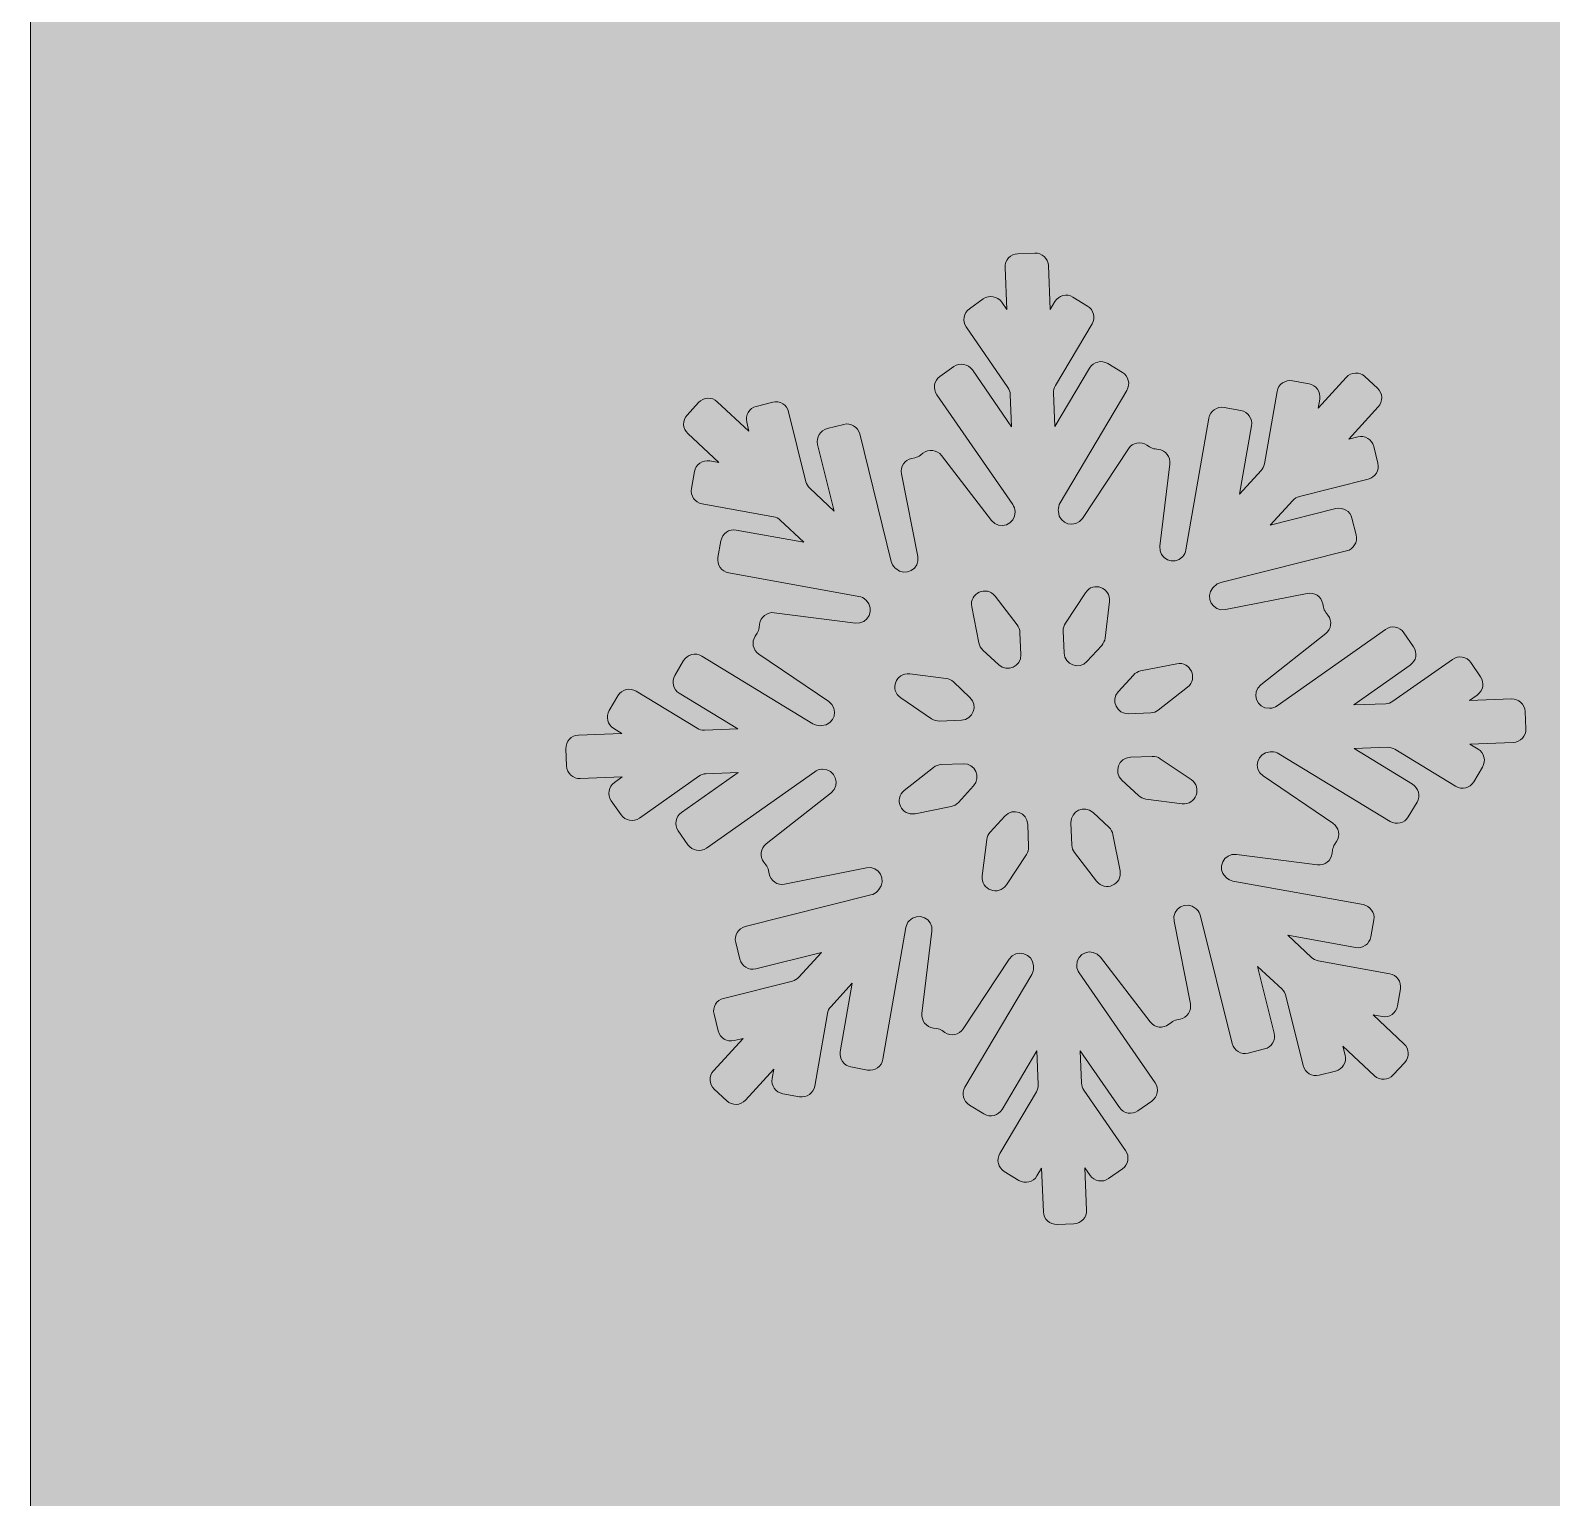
# Model space of a CAD drawing. Header units: millimetres. Extents: x 40 to 178, y -117 to -19.
# Drawn here: x 114.34 to 132.7, y -54.45 to -36.74 of the extents above; entities that cross this region are included whole.
import ezdxf

# ---------------------------------------------------------------- set-up
doc = ezdxf.new("R2010")
doc.units = ezdxf.units.MM
doc.header["$MEASUREMENT"] = 0
doc.layers.add('engraving', color=7, linetype='Continuous')
doc.layers.add('Layer 1', color=7, linetype='Continuous')

msp = doc.modelspace()

# ---------------------------------------------------------------- hatches: boundary and pattern name
at = {"layer": 'Layer 1'}
h = msp.add_hatch(color=2, dxfattribs=at)
h.dxf.hatch_style = 2
edge = h.paths.add_edge_path()
edge.add_spline(control_points=[(176.295, -54.742), (174.611, -49.888), (172.008, -45.798), (168.485, -42.469), (164.962, -39.142), (160.655, -36.597), (155.566, -34.835), (152.745, -33.859), (149.792, -33.154), (146.708, -32.719), (145.947, -31.249), (144.465, -30.207), (142.735, -30.075), (144.24, -28.96), (145.22, -27.176), (145.22, -25.16), (145.22, -21.779), (142.479, -19.039), (139.099, -19.039), (135.719, -19.039), (132.978, -21.779), (132.978, -25.16), (132.978, -27.176), (133.958, -28.96), (135.463, -30.075), (133.947, -30.191), (132.623, -31.005), (131.805, -32.192), (131.805, -32.192), (114.341, -32.192), (114.341, -32.192), (114.341, -32.192), (114.341, -117.341), (114.341, -117.341), (114.341, -117.341), (139.006, -117.341), (139.006, -117.341), (139.006, -117.341), (139.006, -99.49), (139.006, -99.49), (143.625, -100.194), (148.088, -99.98), (152.395, -98.844), (156.7, -97.709), (160.595, -95.869), (164.08, -93.324), (167.563, -90.78), (170.481, -87.609), (172.83, -83.81), (175.179, -80.013), (176.706, -75.806), (177.411, -71.185), (178.351, -65.077), (177.978, -59.598), (176.295, -54.742)], knot_values=[0, 0, 0, 0, 1, 1, 1, 2, 2, 2, 3, 3, 3, 4, 4, 4, 5, 5, 5, 6, 6, 6, 7, 7, 7, 8, 8, 8, 9, 9, 9, 10, 10, 10, 11, 11, 11, 12, 12, 12, 13, 13, 13, 14, 14, 14, 15, 15, 15, 16, 16, 16, 17, 17, 17, 18, 18, 18, 18], degree=3, periodic=1)
edge = h.paths.add_edge_path()
edge.add_spline(control_points=[(135.292, -25.16), (135.292, -23.06), (137, -21.352), (139.099, -21.352), (141.198, -21.352), (142.906, -23.06), (142.906, -25.16), (142.906, -27.259), (141.198, -28.967), (139.099, -28.967), (137, -28.967), (135.292, -27.259), (135.292, -25.16)], knot_values=[0, 0, 0, 0, 1, 1, 1, 2, 2, 2, 3, 3, 3, 4, 4, 4, 4], degree=3, periodic=1)
edge = h.paths.add_edge_path()
edge.add_spline(control_points=[(150.398, -71.83), (148.831, -73.436), (146.913, -74.238), (144.644, -74.238), (144.644, -74.238), (139.006, -74.238), (139.006, -74.238), (139.006, -74.238), (139.006, -57.913), (139.006, -57.913), (139.006, -57.913), (144.644, -57.913), (144.644, -57.913), (146.913, -57.913), (148.831, -58.697), (150.398, -60.262), (151.963, -61.829), (152.746, -63.747), (152.746, -66.017), (152.746, -68.289), (151.963, -70.227), (150.398, -71.83)], knot_values=[0, 0, 0, 0, 1, 1, 1, 2, 2, 2, 3, 3, 3, 4, 4, 4, 5, 5, 5, 6, 6, 6, 7, 7, 7, 7], degree=3, periodic=1)

# ---------------------------------------------------------------- linework, layer by layer
at = {"layer": 'engraving', "lineweight": 0}
for points, knots in [([(132.381, -44.961), (132.377, -44.873), (132.303, -44.805), (132.215, -44.809), (132.215, -44.809), (131.709, -44.828), (131.709, -44.828), (131.709, -44.828), (131.803, -44.762), (131.803, -44.762), (131.874, -44.712), (131.892, -44.613), (131.842, -44.542), (131.842, -44.542), (131.724, -44.371), (131.724, -44.371), (131.674, -44.298), (131.574, -44.281), (131.502, -44.332), (131.502, -44.332), (130.785, -44.838), (130.785, -44.838), (130.759, -44.856), (130.73, -44.866), (130.699, -44.867), (130.699, -44.867), (130.312, -44.882), (130.312, -44.882), (130.312, -44.882), (130.994, -44.4), (130.994, -44.4), (131.066, -44.35), (131.083, -44.252), (131.033, -44.18), (131.033, -44.18), (130.916, -44.01), (130.916, -44.01), (130.865, -43.937), (130.765, -43.919), (130.693, -43.97), (130.693, -43.97), (129.387, -44.892), (129.387, -44.892), (129.362, -44.91), (129.333, -44.92), (129.302, -44.922), (129.302, -44.922), (129.294, -44.922), (129.294, -44.922), (129.14, -44.928), (129.069, -44.733), (129.19, -44.638), (129.19, -44.638), (129.973, -44.021), (129.973, -44.021), (130.041, -43.967), (130.054, -43.868), (130, -43.799), (130, -43.799), (129.975, -43.767), (129.975, -43.767), (129.96, -43.747), (129.95, -43.724), (129.945, -43.7), (129.945, -43.7), (129.937, -43.66), (129.937, -43.66), (129.92, -43.574), (129.837, -43.518), (129.75, -43.535), (129.75, -43.535), (128.762, -43.732), (128.762, -43.732), (128.611, -43.762), (128.509, -43.582), (128.613, -43.469), (128.613, -43.469), (128.629, -43.451), (128.629, -43.451), (128.65, -43.428), (128.678, -43.412), (128.708, -43.404), (128.708, -43.404), (130.225, -43.024), (130.225, -43.024), (130.31, -43.002), (130.361, -42.916), (130.34, -42.831), (130.34, -42.831), (130.29, -42.629), (130.29, -42.629), (130.269, -42.544), (130.183, -42.492), (130.097, -42.513), (130.097, -42.513), (129.303, -42.713), (129.303, -42.713), (129.303, -42.713), (129.577, -42.413), (129.577, -42.413), (129.598, -42.39), (129.625, -42.374), (129.656, -42.366), (129.656, -42.366), (130.487, -42.157), (130.487, -42.157), (130.572, -42.136), (130.623, -42.05), (130.602, -41.965), (130.602, -41.965), (130.552, -41.763), (130.552, -41.763), (130.531, -41.678), (130.445, -41.626), (130.359, -41.647), (130.359, -41.647), (130.251, -41.674), (130.251, -41.674), (130.251, -41.674), (130.607, -41.284), (130.607, -41.284), (130.666, -41.22), (130.662, -41.12), (130.598, -41.061), (130.598, -41.061), (130.447, -40.92), (130.447, -40.92), (130.383, -40.859), (130.281, -40.864), (130.221, -40.929), (130.221, -40.929), (129.881, -41.302), (129.881, -41.302), (129.881, -41.302), (129.901, -41.19), (129.901, -41.19), (129.916, -41.104), (129.858, -41.022), (129.772, -41.006), (129.772, -41.006), (129.571, -40.97), (129.571, -40.97), (129.484, -40.954), (129.401, -41.012), (129.386, -41.099), (129.386, -41.099), (129.234, -41.974), (129.234, -41.974), (129.228, -42.004), (129.215, -42.032), (129.194, -42.054), (129.194, -42.054), (128.934, -42.34), (128.934, -42.34), (128.934, -42.34), (129.078, -41.513), (129.078, -41.513), (129.093, -41.427), (129.035, -41.344), (128.949, -41.329), (128.949, -41.329), (128.748, -41.293), (128.748, -41.293), (128.661, -41.277), (128.578, -41.335), (128.563, -41.422), (128.563, -41.422), (128.286, -43.012), (128.286, -43.012), (128.281, -43.042), (128.267, -43.07), (128.247, -43.092), (128.247, -43.092), (128.247, -43.092), (128.247, -43.092), (128.142, -43.207), (127.953, -43.12), (127.972, -42.966), (127.972, -42.966), (128.092, -41.975), (128.092, -41.975), (128.103, -41.888), (128.041, -41.809), (127.954, -41.798), (127.954, -41.798), (127.916, -41.793), (127.916, -41.793), (127.891, -41.79), (127.868, -41.781), (127.847, -41.767), (127.847, -41.767), (127.815, -41.746), (127.815, -41.746), (127.742, -41.696), (127.642, -41.716), (127.593, -41.79), (127.593, -41.79), (127.038, -42.63), (127.038, -42.63), (126.953, -42.759), (126.753, -42.703), (126.747, -42.549), (126.747, -42.549), (126.746, -42.531), (126.746, -42.531), (126.745, -42.5), (126.753, -42.47), (126.768, -42.443), (126.768, -42.443), (127.573, -41.086), (127.573, -41.086), (127.618, -41.011), (127.594, -40.914), (127.519, -40.869), (127.519, -40.869), (127.344, -40.762), (127.344, -40.762), (127.268, -40.716), (127.17, -40.741), (127.124, -40.817), (127.124, -40.817), (126.705, -41.523), (126.705, -41.523), (126.705, -41.523), (126.689, -41.117), (126.689, -41.117), (126.688, -41.086), (126.695, -41.056), (126.711, -41.029), (126.711, -41.029), (127.153, -40.284), (127.153, -40.284), (127.197, -40.21), (127.173, -40.113), (127.099, -40.068), (127.099, -40.068), (126.923, -39.961), (126.923, -39.961), (126.848, -39.914), (126.749, -39.939), (126.704, -40.015), (126.704, -40.015), (126.648, -40.109), (126.648, -40.109), (126.648, -40.109), (126.627, -39.581), (126.627, -39.581), (126.623, -39.494), (126.549, -39.426), (126.462, -39.429), (126.462, -39.429), (126.258, -39.437), (126.258, -39.437), (126.17, -39.44), (126.101, -39.514), (126.105, -39.602), (126.105, -39.602), (126.126, -40.111), (126.126, -40.111), (126.126, -40.111), (126.064, -40.022), (126.064, -40.022), (126.013, -39.949), (125.913, -39.931), (125.841, -39.982), (125.841, -39.982), (125.673, -40.1), (125.673, -40.1), (125.602, -40.151), (125.585, -40.249), (125.634, -40.321), (125.634, -40.321), (126.139, -41.051), (126.139, -41.051), (126.156, -41.075), (126.166, -41.105), (126.167, -41.135), (126.167, -41.135), (126.183, -41.525), (126.183, -41.525), (126.183, -41.525), (125.709, -40.839), (125.709, -40.839), (125.658, -40.766), (125.558, -40.748), (125.486, -40.799), (125.486, -40.799), (125.318, -40.918), (125.318, -40.918), (125.247, -40.968), (125.23, -41.066), (125.279, -41.138), (125.279, -41.138), (126.196, -42.465), (126.196, -42.465), (126.213, -42.489), (126.223, -42.519), (126.224, -42.549), (126.224, -42.549), (126.224, -42.551), (126.224, -42.551), (126.231, -42.706), (126.034, -42.778), (125.939, -42.655), (125.939, -42.655), (125.337, -41.872), (125.337, -41.872), (125.283, -41.802), (125.182, -41.789), (125.112, -41.844), (125.112, -41.844), (125.082, -41.867), (125.082, -41.867), (125.063, -41.883), (125.04, -41.893), (125.015, -41.898), (125.015, -41.898), (124.978, -41.906), (124.978, -41.906), (124.892, -41.923), (124.836, -42.006), (124.853, -42.093), (124.853, -42.093), (125.05, -43.09), (125.05, -43.09), (125.08, -43.242), (124.898, -43.343), (124.785, -43.237), (124.785, -43.237), (124.775, -43.228), (124.775, -43.228), (124.753, -43.207), (124.737, -43.18), (124.73, -43.15), (124.73, -43.15), (124.349, -41.612), (124.349, -41.612), (124.328, -41.527), (124.241, -41.475), (124.156, -41.496), (124.156, -41.496), (123.958, -41.546), (123.958, -41.546), (123.873, -41.567), (123.821, -41.653), (123.842, -41.738), (123.842, -41.738), (124.041, -42.542), (124.041, -42.542), (124.041, -42.542), (123.747, -42.267), (123.747, -42.267), (123.724, -42.246), (123.709, -42.219), (123.701, -42.189), (123.701, -42.189), (123.492, -41.345), (123.492, -41.345), (123.471, -41.26), (123.385, -41.207), (123.299, -41.229), (123.299, -41.229), (123.101, -41.279), (123.101, -41.279), (123.016, -41.3), (122.965, -41.386), (122.986, -41.471), (122.986, -41.471), (123.013, -41.58), (123.013, -41.58), (123.013, -41.58), (122.631, -41.223), (122.631, -41.223), (122.566, -41.163), (122.464, -41.167), (122.405, -41.232), (122.405, -41.232), (122.266, -41.384), (122.266, -41.384), (122.207, -41.448), (122.211, -41.548), (122.275, -41.607), (122.275, -41.607), (122.648, -41.957), (122.648, -41.957), (122.648, -41.957), (122.539, -41.937), (122.539, -41.937), (122.452, -41.921), (122.369, -41.979), (122.354, -42.066), (122.354, -42.066), (122.319, -42.271), (122.319, -42.271), (122.304, -42.357), (122.361, -42.439), (122.447, -42.454), (122.447, -42.454), (123.31, -42.611), (123.31, -42.611), (123.341, -42.616), (123.368, -42.63), (123.391, -42.651), (123.391, -42.651), (123.677, -42.918), (123.677, -42.918), (123.677, -42.918), (122.86, -42.771), (122.86, -42.771), (122.773, -42.755), (122.69, -42.813), (122.675, -42.9), (122.675, -42.9), (122.639, -43.104), (122.639, -43.104), (122.624, -43.19), (122.682, -43.272), (122.768, -43.288), (122.768, -43.288), (124.339, -43.572), (124.339, -43.572), (124.369, -43.578), (124.397, -43.592), (124.419, -43.612), (124.419, -43.612), (124.427, -43.619), (124.427, -43.619), (124.539, -43.725), (124.451, -43.913), (124.298, -43.893), (124.298, -43.893), (123.319, -43.769), (123.319, -43.769), (123.232, -43.758), (123.152, -43.82), (123.141, -43.908), (123.141, -43.908), (123.136, -43.948), (123.136, -43.948), (123.133, -43.972), (123.125, -43.995), (123.111, -44.016), (123.111, -44.016), (123.089, -44.05), (123.089, -44.05), (123.041, -44.123), (123.06, -44.22), (123.132, -44.269), (123.132, -44.269), (123.975, -44.841), (123.975, -44.841), (124.103, -44.927), (124.046, -45.125), (123.892, -45.131), (123.892, -45.131), (123.873, -45.132), (123.873, -45.132), (123.841, -45.133), (123.81, -45.125), (123.784, -45.109), (123.784, -45.109), (122.443, -44.292), (122.443, -44.292), (122.367, -44.246), (122.269, -44.271), (122.223, -44.347), (122.223, -44.347), (122.118, -44.525), (122.118, -44.525), (122.074, -44.599), (122.098, -44.696), (122.172, -44.741), (122.172, -44.741), (122.877, -45.171), (122.877, -45.171), (122.877, -45.171), (122.475, -45.186), (122.475, -45.186), (122.444, -45.187), (122.413, -45.179), (122.386, -45.163), (122.386, -45.163), (121.652, -44.716), (121.652, -44.716), (121.576, -44.67), (121.478, -44.694), (121.432, -44.77), (121.432, -44.77), (121.327, -44.948), (121.327, -44.948), (121.283, -45.023), (121.307, -45.12), (121.381, -45.165), (121.381, -45.165), (121.48, -45.225), (121.48, -45.225), (121.48, -45.225), (120.957, -45.245), (120.957, -45.245), (120.869, -45.249), (120.8, -45.323), (120.804, -45.41), (120.804, -45.41), (120.812, -45.618), (120.812, -45.618), (120.816, -45.706), (120.89, -45.774), (120.977, -45.771), (120.977, -45.771), (121.484, -45.751), (121.484, -45.751), (121.484, -45.751), (121.39, -45.817), (121.39, -45.817), (121.319, -45.868), (121.301, -45.966), (121.351, -46.038), (121.351, -46.038), (121.469, -46.208), (121.469, -46.208), (121.519, -46.281), (121.619, -46.298), (121.691, -46.247), (121.691, -46.247), (122.408, -45.741), (122.408, -45.741), (122.433, -45.723), (122.463, -45.713), (122.494, -45.712), (122.494, -45.712), (122.881, -45.697), (122.881, -45.697), (122.881, -45.697), (122.199, -46.179), (122.199, -46.179), (122.127, -46.229), (122.11, -46.327), (122.16, -46.399), (122.16, -46.399), (122.277, -46.569), (122.277, -46.569), (122.327, -46.642), (122.428, -46.66), (122.5, -46.609), (122.5, -46.609), (123.806, -45.687), (123.806, -45.687), (123.831, -45.669), (123.86, -45.659), (123.891, -45.658), (123.891, -45.658), (123.899, -45.657), (123.899, -45.657), (124.053, -45.651), (124.124, -45.846), (124.003, -45.941), (124.003, -45.941), (123.22, -46.558), (123.22, -46.558), (123.152, -46.612), (123.139, -46.711), (123.193, -46.78), (123.193, -46.78), (123.218, -46.812), (123.218, -46.812), (123.233, -46.832), (123.243, -46.855), (123.248, -46.879), (123.248, -46.879), (123.256, -46.919), (123.256, -46.919), (123.273, -47.005), (123.356, -47.061), (123.443, -47.044), (123.443, -47.044), (124.432, -46.847), (124.432, -46.847), (124.582, -46.817), (124.684, -46.997), (124.58, -47.11), (124.58, -47.11), (124.564, -47.128), (124.564, -47.128), (124.543, -47.151), (124.515, -47.167), (124.485, -47.175), (124.485, -47.175), (122.968, -47.556), (122.968, -47.556), (122.883, -47.577), (122.832, -47.663), (122.853, -47.748), (122.853, -47.748), (122.903, -47.95), (122.903, -47.95), (122.924, -48.035), (123.01, -48.087), (123.096, -48.066), (123.096, -48.066), (123.89, -47.867), (123.89, -47.867), (123.89, -47.867), (123.616, -48.166), (123.616, -48.166), (123.595, -48.189), (123.568, -48.206), (123.537, -48.213), (123.537, -48.213), (122.706, -48.422), (122.706, -48.422), (122.621, -48.443), (122.57, -48.529), (122.591, -48.614), (122.591, -48.614), (122.641, -48.816), (122.641, -48.816), (122.662, -48.901), (122.748, -48.953), (122.834, -48.932), (122.834, -48.932), (122.942, -48.905), (122.942, -48.905), (122.942, -48.905), (122.586, -49.295), (122.586, -49.295), (122.527, -49.359), (122.531, -49.459), (122.595, -49.518), (122.595, -49.518), (122.745, -49.659), (122.745, -49.659), (122.81, -49.72), (122.912, -49.716), (122.972, -49.65), (122.972, -49.65), (123.312, -49.277), (123.312, -49.277), (123.312, -49.277), (123.292, -49.389), (123.292, -49.389), (123.278, -49.475), (123.335, -49.557), (123.421, -49.573), (123.421, -49.573), (123.622, -49.609), (123.622, -49.609), (123.709, -49.625), (123.792, -49.567), (123.807, -49.48), (123.807, -49.48), (123.959, -48.605), (123.959, -48.605), (123.965, -48.575), (123.978, -48.547), (123.999, -48.525), (123.999, -48.525), (124.259, -48.239), (124.259, -48.239), (124.259, -48.239), (124.115, -49.066), (124.115, -49.066), (124.1, -49.152), (124.158, -49.234), (124.244, -49.25), (124.244, -49.25), (124.445, -49.287), (124.445, -49.287), (124.532, -49.302), (124.615, -49.244), (124.63, -49.157), (124.63, -49.157), (124.907, -47.567), (124.907, -47.567), (124.912, -47.537), (124.926, -47.509), (124.946, -47.487), (124.946, -47.487), (124.946, -47.487), (124.946, -47.487), (125.05, -47.373), (125.24, -47.46), (125.221, -47.613), (125.221, -47.613), (125.101, -48.604), (125.101, -48.604), (125.09, -48.691), (125.152, -48.77), (125.239, -48.781), (125.239, -48.781), (125.277, -48.786), (125.277, -48.786), (125.302, -48.789), (125.325, -48.798), (125.346, -48.812), (125.346, -48.812), (125.378, -48.833), (125.378, -48.833), (125.451, -48.883), (125.551, -48.863), (125.599, -48.789), (125.599, -48.789), (126.154, -47.949), (126.154, -47.949), (126.24, -47.821), (126.44, -47.876), (126.446, -48.031), (126.446, -48.031), (126.447, -48.048), (126.447, -48.048), (126.448, -48.079), (126.44, -48.11), (126.425, -48.136), (126.425, -48.136), (125.62, -49.493), (125.62, -49.493), (125.575, -49.568), (125.599, -49.665), (125.674, -49.71), (125.674, -49.71), (125.849, -49.817), (125.849, -49.817), (125.925, -49.863), (126.023, -49.839), (126.069, -49.762), (126.069, -49.762), (126.488, -49.056), (126.488, -49.056), (126.488, -49.056), (126.504, -49.462), (126.504, -49.462), (126.505, -49.493), (126.498, -49.523), (126.482, -49.55), (126.482, -49.55), (126.04, -50.295), (126.04, -50.295), (125.996, -50.37), (126.02, -50.466), (126.094, -50.512), (126.094, -50.512), (126.27, -50.619), (126.27, -50.619), (126.345, -50.665), (126.444, -50.64), (126.489, -50.564), (126.489, -50.564), (126.545, -50.47), (126.545, -50.47), (126.545, -50.47), (126.566, -50.998), (126.566, -50.998), (126.57, -51.085), (126.643, -51.153), (126.731, -51.15), (126.731, -51.15), (126.935, -51.142), (126.935, -51.142), (127.023, -51.139), (127.092, -51.065), (127.088, -50.977), (127.088, -50.977), (127.067, -50.468), (127.067, -50.468), (127.067, -50.468), (127.129, -50.558), (127.129, -50.558), (127.18, -50.63), (127.28, -50.648), (127.352, -50.597), (127.352, -50.597), (127.519, -50.479), (127.519, -50.479), (127.591, -50.429), (127.608, -50.33), (127.559, -50.259), (127.559, -50.259), (127.054, -49.529), (127.054, -49.529), (127.037, -49.504), (127.027, -49.475), (127.026, -49.445), (127.026, -49.445), (127.01, -49.054), (127.01, -49.054), (127.01, -49.054), (127.484, -49.74), (127.484, -49.74), (127.535, -49.813), (127.635, -49.831), (127.707, -49.78), (127.707, -49.78), (127.875, -49.661), (127.875, -49.661), (127.946, -49.611), (127.963, -49.513), (127.914, -49.441), (127.914, -49.441), (126.997, -48.114), (126.997, -48.114), (126.98, -48.09), (126.97, -48.061), (126.969, -48.031), (126.969, -48.031), (126.969, -48.028), (126.969, -48.028), (126.962, -47.873), (127.159, -47.802), (127.254, -47.925), (127.254, -47.925), (127.856, -48.707), (127.856, -48.707), (127.91, -48.778), (128.011, -48.79), (128.081, -48.735), (128.081, -48.735), (128.111, -48.712), (128.111, -48.712), (128.13, -48.696), (128.153, -48.686), (128.178, -48.681), (128.178, -48.681), (128.215, -48.673), (128.215, -48.673), (128.301, -48.656), (128.357, -48.573), (128.34, -48.487), (128.34, -48.487), (128.143, -47.489), (128.143, -47.489), (128.113, -47.337), (128.295, -47.236), (128.408, -47.342), (128.408, -47.342), (128.418, -47.351), (128.418, -47.351), (128.44, -47.372), (128.456, -47.399), (128.463, -47.429), (128.463, -47.429), (128.844, -48.967), (128.844, -48.967), (128.865, -49.052), (128.951, -49.104), (129.037, -49.083), (129.037, -49.083), (129.235, -49.033), (129.235, -49.033), (129.32, -49.012), (129.372, -48.926), (129.351, -48.841), (129.351, -48.841), (129.152, -48.037), (129.152, -48.037), (129.152, -48.037), (129.446, -48.312), (129.446, -48.312), (129.469, -48.333), (129.484, -48.361), (129.492, -48.39), (129.492, -48.39), (129.701, -49.234), (129.701, -49.234), (129.722, -49.32), (129.808, -49.372), (129.894, -49.35), (129.894, -49.35), (130.092, -49.301), (130.092, -49.301), (130.177, -49.279), (130.229, -49.193), (130.207, -49.108), (130.207, -49.108), (130.18, -48.999), (130.18, -48.999), (130.18, -48.999), (130.562, -49.356), (130.562, -49.356), (130.627, -49.417), (130.729, -49.413), (130.788, -49.347), (130.788, -49.347), (130.927, -49.195), (130.927, -49.195), (130.986, -49.131), (130.982, -49.031), (130.918, -48.972), (130.918, -48.972), (130.545, -48.623), (130.545, -48.623), (130.545, -48.623), (130.654, -48.642), (130.654, -48.642), (130.741, -48.658), (130.824, -48.6), (130.839, -48.513), (130.839, -48.513), (130.874, -48.308), (130.874, -48.308), (130.889, -48.222), (130.832, -48.14), (130.746, -48.125), (130.746, -48.125), (129.882, -47.969), (129.882, -47.969), (129.852, -47.963), (129.824, -47.949), (129.802, -47.928), (129.802, -47.928), (129.516, -47.661), (129.516, -47.661), (129.516, -47.661), (130.333, -47.809), (130.333, -47.809), (130.42, -47.824), (130.503, -47.766), (130.518, -47.679), (130.518, -47.679), (130.554, -47.475), (130.554, -47.475), (130.569, -47.389), (130.511, -47.307), (130.425, -47.291), (130.425, -47.291), (128.854, -47.007), (128.854, -47.007), (128.824, -47.002), (128.796, -46.988), (128.774, -46.967), (128.774, -46.967), (128.766, -46.96), (128.766, -46.96), (128.654, -46.854), (128.742, -46.666), (128.895, -46.686), (128.895, -46.686), (129.874, -46.81), (129.874, -46.81), (129.961, -46.821), (130.041, -46.759), (130.052, -46.672), (130.052, -46.672), (130.057, -46.632), (130.057, -46.632), (130.06, -46.607), (130.068, -46.584), (130.082, -46.563), (130.082, -46.563), (130.104, -46.529), (130.104, -46.529), (130.152, -46.457), (130.133, -46.359), (130.061, -46.31), (130.061, -46.31), (129.218, -45.738), (129.218, -45.738), (129.091, -45.652), (129.147, -45.454), (129.301, -45.448), (129.301, -45.448), (129.32, -45.447), (129.32, -45.447), (129.352, -45.446), (129.382, -45.454), (129.409, -45.47), (129.409, -45.47), (130.75, -46.287), (130.75, -46.287), (130.826, -46.333), (130.924, -46.308), (130.969, -46.232), (130.969, -46.232), (131.075, -46.055), (131.075, -46.055), (131.119, -45.98), (131.095, -45.883), (131.021, -45.838), (131.021, -45.838), (130.316, -45.408), (130.316, -45.408), (130.316, -45.408), (130.718, -45.393), (130.718, -45.393), (130.749, -45.392), (130.78, -45.4), (130.806, -45.416), (130.806, -45.416), (131.541, -45.863), (131.541, -45.863), (131.617, -45.909), (131.715, -45.885), (131.761, -45.809), (131.761, -45.809), (131.866, -45.631), (131.866, -45.631), (131.91, -45.556), (131.886, -45.459), (131.812, -45.414), (131.812, -45.414), (131.714, -45.354), (131.714, -45.354), (131.714, -45.354), (132.236, -45.334), (132.236, -45.334), (132.324, -45.331), (132.392, -45.257), (132.389, -45.169), (132.389, -45.169), (132.381, -44.961), (132.381, -44.961)], [0, 0, 0, 0, 1, 1, 1, 2, 2, 2, 3, 3, 3, 4, 4, 4, 5, 5, 5, 6, 6, 6, 7, 7, 7, 8, 8, 8, 9, 9, 9, 10, 10, 10, 11, 11, 11, 12, 12, 12, 13, 13, 13, 14, 14, 14, 15, 15, 15, 16, 16, 16, 17, 17, 17, 18, 18, 18, 19, 19, 19, 20, 20, 20, 21, 21, 21, 22, 22, 22, 23, 23, 23, 24, 24, 24, 25, 25, 25, 26, 26, 26, 27, 27, 27, 28, 28, 28, 29, 29, 29, 30, 30, 30, 31, 31, 31, 32, 32, 32, 33, 33, 33, 34, 34, 34, 35, 35, 35, 36, 36, 36, 37, 37, 37, 38, 38, 38, 39, 39, 39, 40, 40, 40, 41, 41, 41, 42, 42, 42, 43, 43, 43, 44, 44, 44, 45, 45, 45, 46, 46, 46, 47, 47, 47, 48, 48, 48, 49, 49, 49, 50, 50, 50, 51, 51, 51, 52, 52, 52, 53, 53, 53, 54, 54, 54, 55, 55, 55, 56, 56, 56, 57, 57, 57, 58, 58, 58, 59, 59, 59, 60, 60, 60, 61, 61, 61, 62, 62, 62, 63, 63, 63, 64, 64, 64, 65, 65, 65, 66, 66, 66, 67, 67, 67, 68, 68, 68, 69, 69, 69, 70, 70, 70, 71, 71, 71, 72, 72, 72, 73, 73, 73, 74, 74, 74, 75, 75, 75, 76, 76, 76, 77, 77, 77, 78, 78, 78, 79, 79, 79, 80, 80, 80, 81, 81, 81, 82, 82, 82, 83, 83, 83, 84, 84, 84, 85, 85, 85, 86, 86, 86, 87, 87, 87, 88, 88, 88, 89, 89, 89, 90, 90, 90, 91, 91, 91, 92, 92, 92, 93, 93, 93, 94, 94, 94, 95, 95, 95, 96, 96, 96, 97, 97, 97, 98, 98, 98, 99, 99, 99, 100, 100, 100, 101, 101, 101, 102, 102, 102, 103, 103, 103, 104, 104, 104, 105, 105, 105, 106, 106, 106, 107, 107, 107, 108, 108, 108, 109, 109, 109, 110, 110, 110, 111, 111, 111, 112, 112, 112, 113, 113, 113, 114, 114, 114, 115, 115, 115, 116, 116, 116, 117, 117, 117, 118, 118, 118, 119, 119, 119, 120, 120, 120, 121, 121, 121, 122, 122, 122, 123, 123, 123, 124, 124, 124, 125, 125, 125, 126, 126, 126, 127, 127, 127, 128, 128, 128, 129, 129, 129, 130, 130, 130, 131, 131, 131, 132, 132, 132, 133, 133, 133, 134, 134, 134, 135, 135, 135, 136, 136, 136, 137, 137, 137, 138, 138, 138, 139, 139, 139, 140, 140, 140, 141, 141, 141, 142, 142, 142, 143, 143, 143, 144, 144, 144, 145, 145, 145, 146, 146, 146, 147, 147, 147, 148, 148, 148, 149, 149, 149, 150, 150, 150, 151, 151, 151, 152, 152, 152, 153, 153, 153, 154, 154, 154, 155, 155, 155, 156, 156, 156, 157, 157, 157, 158, 158, 158, 159, 159, 159, 160, 160, 160, 161, 161, 161, 162, 162, 162, 163, 163, 163, 164, 164, 164, 165, 165, 165, 166, 166, 166, 167, 167, 167, 168, 168, 168, 169, 169, 169, 170, 170, 170, 171, 171, 171, 172, 172, 172, 173, 173, 173, 174, 174, 174, 175, 175, 175, 176, 176, 176, 177, 177, 177, 178, 178, 178, 179, 179, 179, 180, 180, 180, 181, 181, 181, 182, 182, 182, 183, 183, 183, 184, 184, 184, 185, 185, 185, 186, 186, 186, 187, 187, 187, 188, 188, 188, 189, 189, 189, 190, 190, 190, 191, 191, 191, 192, 192, 192, 193, 193, 193, 194, 194, 194, 195, 195, 195, 196, 196, 196, 197, 197, 197, 198, 198, 198, 199, 199, 199, 200, 200, 200, 201, 201, 201, 202, 202, 202, 203, 203, 203, 204, 204, 204, 205, 205, 205, 206, 206, 206, 207, 207, 207, 208, 208, 208, 209, 209, 209, 210, 210, 210, 211, 211, 211, 212, 212, 212, 213, 213, 213, 214, 214, 214, 215, 215, 215, 216, 216, 216, 217, 217, 217, 218, 218, 218, 219, 219, 219, 220, 220, 220, 221, 221, 221, 222, 222, 222, 223, 223, 223, 224, 224, 224, 225, 225, 225, 226, 226, 226, 227, 227, 227, 228, 228, 228, 229, 229, 229, 230, 230, 230, 231, 231, 231, 232, 232, 232, 233, 233, 233, 234, 234, 234, 235, 235, 235, 236, 236, 236, 237, 237, 237, 238, 238, 238, 239, 239, 239, 240, 240, 240, 241, 241, 241, 242, 242, 242, 243, 243, 243, 244, 244, 244, 245, 245, 245, 246, 246, 246, 247, 247, 247, 248, 248, 248, 249, 249, 249, 250, 250, 250, 251, 251, 251, 252, 252, 252, 253, 253, 253, 254, 254, 254, 255, 255, 255, 256, 256, 256, 257, 257, 257, 258, 258, 258, 259, 259, 259, 260, 260, 260, 261, 261, 261, 262, 262, 262, 263, 263, 263, 264, 264, 264, 265, 265, 265, 266, 266, 266, 267, 267, 267, 268, 268, 268, 269, 269, 269, 270, 270, 270, 271, 271, 271, 272, 272, 272, 273, 273, 273, 274, 274, 274, 275, 275, 275, 276, 276, 276, 277, 277, 277, 278, 278, 278, 279, 279, 279, 280, 280, 280, 281, 281, 281, 282, 282, 282, 283, 283, 283, 284, 284, 284, 285, 285, 285, 286, 286, 286, 287, 287, 287, 288, 288, 288, 289, 289, 289, 290, 290, 290, 291, 291, 291, 292, 292, 292, 293, 293, 293, 294, 294, 294, 295, 295, 295, 296, 296, 296, 297, 297, 297, 298, 298, 298, 299, 299, 299, 300, 300, 300, 301, 301, 301, 302, 302, 302, 303, 303, 303, 304, 304, 304, 305, 305, 305, 306, 306, 306, 307, 307, 307, 308, 308, 308, 309, 309, 309, 310, 310, 310, 311, 311, 311, 312, 312, 312, 313, 313, 313, 314, 314, 314, 315, 315, 315, 316, 316, 316, 317, 317, 317, 318, 318, 318, 319, 319, 319, 320, 320, 320, 321, 321, 321, 322, 322, 322, 323, 323, 323, 324, 324, 324, 325, 325, 325, 326, 326, 326, 327, 327, 327, 328, 328, 328, 329, 329, 329, 330, 330, 330, 331, 331, 331, 332, 332, 332, 333, 333, 333, 334, 334, 334, 335, 335, 335, 336, 336, 336, 336]), ([(125.984, -43.57), (125.984, -43.57), (126.25, -43.916), (126.25, -43.916), (126.27, -43.942), (126.282, -43.974), (126.283, -44.006), (126.283, -44.006), (126.294, -44.276), (126.294, -44.276), (126.3, -44.418), (126.13, -44.495), (126.027, -44.398), (126.027, -44.398), (125.835, -44.219), (125.835, -44.219), (125.811, -44.196), (125.794, -44.166), (125.788, -44.134), (125.788, -44.134), (125.702, -43.697), (125.702, -43.697), (125.669, -43.533), (125.881, -43.437), (125.984, -43.57)], [0, 0, 0, 0, 1, 1, 1, 2, 2, 2, 3, 3, 3, 4, 4, 4, 5, 5, 5, 6, 6, 6, 7, 7, 7, 8, 8, 8, 8]), ([(126.816, -44.257), (126.816, -44.257), (126.805, -43.988), (126.805, -43.988), (126.804, -43.954), (126.813, -43.922), (126.831, -43.894), (126.831, -43.894), (127.074, -43.527), (127.074, -43.527), (127.166, -43.387), (127.384, -43.467), (127.364, -43.634), (127.364, -43.634), (127.311, -44.075), (127.311, -44.075), (127.307, -44.107), (127.292, -44.138), (127.27, -44.163), (127.27, -44.163), (127.092, -44.357), (127.092, -44.357), (126.997, -44.462), (126.822, -44.399), (126.816, -44.257)], [0, 0, 0, 0, 1, 1, 1, 2, 2, 2, 3, 3, 3, 4, 4, 4, 5, 5, 5, 6, 6, 6, 7, 7, 7, 8, 8, 8, 8]), ([(127.47, -44.722), (127.47, -44.722), (127.653, -44.521), (127.653, -44.521), (127.676, -44.496), (127.706, -44.479), (127.739, -44.472), (127.739, -44.472), (128.176, -44.385), (128.176, -44.385), (128.34, -44.352), (128.437, -44.563), (128.306, -44.666), (128.306, -44.666), (127.953, -44.943), (127.953, -44.943), (127.927, -44.964), (127.895, -44.976), (127.861, -44.977), (127.861, -44.977), (127.593, -44.988), (127.593, -44.988), (127.452, -44.993), (127.375, -44.826), (127.47, -44.722)], [0, 0, 0, 0, 1, 1, 1, 2, 2, 2, 3, 3, 3, 4, 4, 4, 5, 5, 5, 6, 6, 6, 7, 7, 7, 8, 8, 8, 8]), ([(125.217, -45.049), (125.217, -45.049), (124.844, -44.796), (124.844, -44.796), (124.705, -44.702), (124.787, -44.485), (124.953, -44.507), (124.953, -44.507), (125.391, -44.562), (125.391, -44.562), (125.424, -44.566), (125.455, -44.581), (125.48, -44.604), (125.48, -44.604), (125.68, -44.791), (125.68, -44.791), (125.783, -44.887), (125.718, -45.06), (125.577, -45.066), (125.577, -45.066), (125.312, -45.076), (125.312, -45.076), (125.278, -45.078), (125.245, -45.068), (125.217, -45.049)], [0, 0, 0, 0, 1, 1, 1, 2, 2, 2, 3, 3, 3, 4, 4, 4, 5, 5, 5, 6, 6, 6, 7, 7, 7, 8, 8, 8, 8]), ([(127.976, -45.53), (127.976, -45.53), (128.349, -45.783), (128.349, -45.783), (128.488, -45.877), (128.406, -46.094), (128.24, -46.073), (128.24, -46.073), (127.802, -46.017), (127.802, -46.017), (127.769, -46.013), (127.738, -45.998), (127.713, -45.975), (127.713, -45.975), (127.513, -45.788), (127.513, -45.788), (127.41, -45.692), (127.475, -45.519), (127.616, -45.513), (127.616, -45.513), (127.88, -45.503), (127.88, -45.503), (127.914, -45.502), (127.948, -45.511), (127.976, -45.53)], [0, 0, 0, 0, 1, 1, 1, 2, 2, 2, 3, 3, 3, 4, 4, 4, 5, 5, 5, 6, 6, 6, 7, 7, 7, 8, 8, 8, 8]), ([(125.723, -45.858), (125.723, -45.858), (125.54, -46.058), (125.54, -46.058), (125.517, -46.083), (125.487, -46.1), (125.454, -46.107), (125.454, -46.107), (125.017, -46.194), (125.017, -46.194), (124.853, -46.227), (124.756, -46.017), (124.887, -45.913), (124.887, -45.913), (125.24, -45.636), (125.24, -45.636), (125.266, -45.615), (125.298, -45.603), (125.332, -45.602), (125.332, -45.602), (125.6, -45.591), (125.6, -45.591), (125.741, -45.586), (125.818, -45.753), (125.723, -45.858)], [0, 0, 0, 0, 1, 1, 1, 2, 2, 2, 3, 3, 3, 4, 4, 4, 5, 5, 5, 6, 6, 6, 7, 7, 7, 8, 8, 8, 8]), ([(126.377, -46.323), (126.377, -46.323), (126.388, -46.591), (126.388, -46.591), (126.389, -46.625), (126.38, -46.658), (126.362, -46.686), (126.362, -46.686), (126.119, -47.052), (126.119, -47.052), (126.027, -47.192), (125.809, -47.112), (125.829, -46.945), (125.829, -46.945), (125.883, -46.505), (125.883, -46.505), (125.886, -46.472), (125.901, -46.441), (125.923, -46.417), (125.923, -46.417), (126.101, -46.222), (126.101, -46.222), (126.196, -46.117), (126.371, -46.181), (126.377, -46.323)], [0, 0, 0, 0, 1, 1, 1, 2, 2, 2, 3, 3, 3, 4, 4, 4, 5, 5, 5, 6, 6, 6, 7, 7, 7, 8, 8, 8, 8]), ([(127.209, -47.01), (127.209, -47.01), (126.943, -46.663), (126.943, -46.663), (126.923, -46.637), (126.911, -46.605), (126.91, -46.573), (126.91, -46.573), (126.899, -46.304), (126.899, -46.304), (126.893, -46.162), (127.062, -46.084), (127.166, -46.181), (127.166, -46.181), (127.358, -46.36), (127.358, -46.36), (127.382, -46.383), (127.399, -46.413), (127.405, -46.446), (127.405, -46.446), (127.491, -46.882), (127.491, -46.882), (127.524, -47.047), (127.312, -47.143), (127.209, -47.01)], [0, 0, 0, 0, 1, 1, 1, 2, 2, 2, 3, 3, 3, 4, 4, 4, 5, 5, 5, 6, 6, 6, 7, 7, 7, 8, 8, 8, 8])]:
    msp.add_open_spline(points, degree=3, knots=knots, dxfattribs=at)
at = {"layer": 'Layer 1', "lineweight": 0}
msp.add_open_spline([(176.295, -54.742), (174.611, -49.888), (172.008, -45.798), (168.485, -42.469), (164.962, -39.142), (160.655, -36.597), (155.566, -34.835), (152.745, -33.859), (149.792, -33.154), (146.708, -32.719), (145.947, -31.249), (144.465, -30.207), (142.735, -30.075), (144.24, -28.96), (145.22, -27.176), (145.22, -25.16), (145.22, -21.779), (142.479, -19.039), (139.099, -19.039), (135.719, -19.039), (132.978, -21.779), (132.978, -25.16), (132.978, -27.176), (133.958, -28.96), (135.463, -30.075), (133.947, -30.191), (132.623, -31.005), (131.805, -32.192), (131.805, -32.192), (114.341, -32.192), (114.341, -32.192), (114.341, -32.192), (114.341, -117.341), (114.341, -117.341), (114.341, -117.341), (139.006, -117.341), (139.006, -117.341), (139.006, -117.341), (139.006, -99.49), (139.006, -99.49), (143.625, -100.194), (148.088, -99.98), (152.395, -98.844), (156.7, -97.709), (160.595, -95.869), (164.08, -93.324), (167.563, -90.78), (170.481, -87.609), (172.83, -83.81), (175.179, -80.013), (176.706, -75.806), (177.411, -71.185), (178.351, -65.077), (177.978, -59.598), (176.295, -54.742)], degree=3, knots=[0, 0, 0, 0, 1, 1, 1, 2, 2, 2, 3, 3, 3, 4, 4, 4, 5, 5, 5, 6, 6, 6, 7, 7, 7, 8, 8, 8, 9, 9, 9, 10, 10, 10, 11, 11, 11, 12, 12, 12, 13, 13, 13, 14, 14, 14, 15, 15, 15, 16, 16, 16, 17, 17, 17, 18, 18, 18, 18], dxfattribs=at)

doc.saveas('drawing.dxf')
